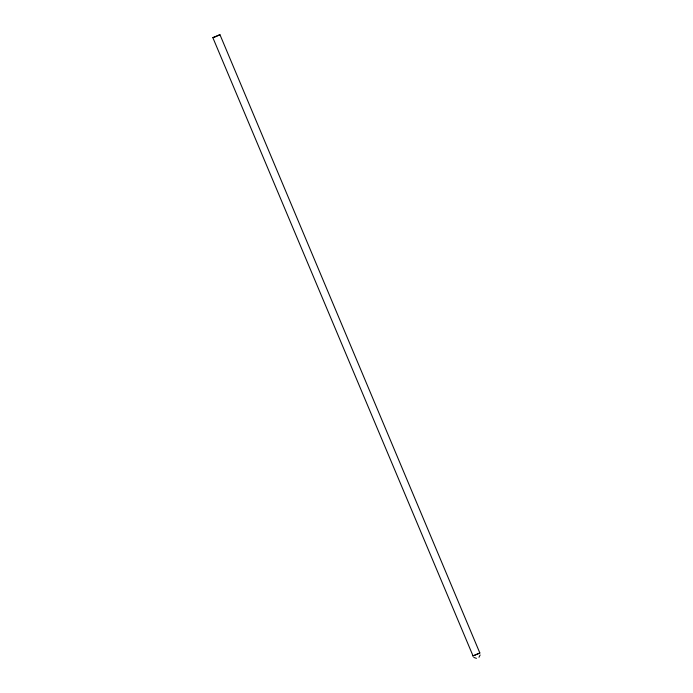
<?xml version="1.0" encoding="UTF-8"?>
<svg xmlns="http://www.w3.org/2000/svg" width="693" height="693" viewBox="0 0 693 693"><rect width="100%" height="100%" fill="white"/><g stroke="black" fill="none" stroke-linecap="round" stroke-linejoin="round"><path stroke-width="1.04" d="M480.136 654.98L478.976 657.285M219.872 34.65L212.838 37.63L473.05 655.95L479.851 652.988L219.941 34.659L219.464 34.988M472.791 656.002L479.859 652.988M219.36 35.04L217.983 35.69M217.29 36.001L216.372 36.391M215.809 36.625L214.587 37.11M214.432 37.171L212.907 37.665M476.455 658.35L473.821 657.44"/></g></svg>
